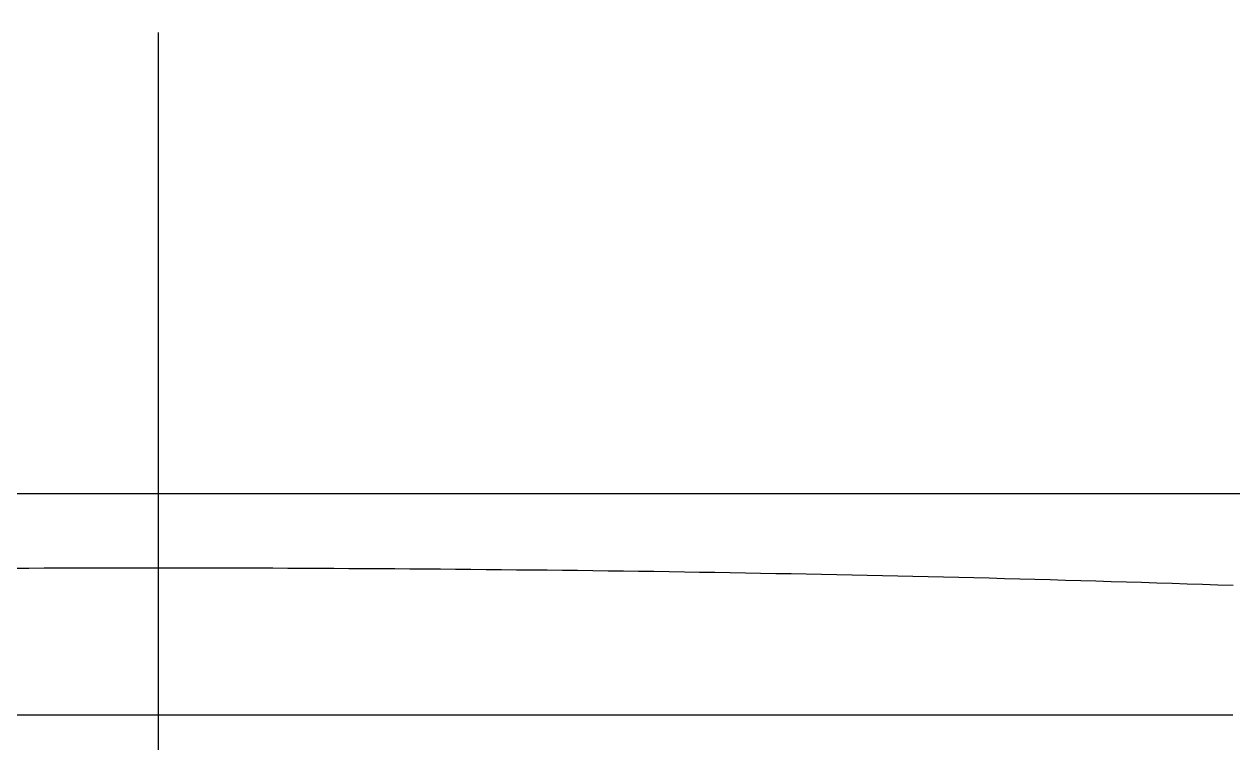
# Model space of a CAD drawing. Extents: x 79 to 369, y 158 to 363.
# Drawn here: x 130.2 to 142.01, y 355.15 to 362.18 of the extents above; entities that cross this region are included whole.
import ezdxf

# ---------------------------------------------------------------- set-up
doc = ezdxf.new("R2010")
doc.units = 0
doc.header["$MEASUREMENT"] = 0
doc.linetypes.add('CENTER', pattern=[17.5, 13, -1.5, 1.5, -1.5])
doc.layers.get('0').update_dxf_attribs({"linetype": 'CONTINUOUS'})
doc.layers.add('CENTER', color=1, linetype='CENTER')

msp = doc.modelspace()

# ---------------------------------------------------------------- linework, layer by layer
at = {"color": 7, "linetype": 'Continuous'}
for p, q in [((153.012, 357.584), (110.012, 357.584)), ((121.012, 355.42), (142.012, 355.42))]:
    msp.add_line(p, q, dxfattribs=at)
at = {"color": 7}
msp.add_polyline3d([(130.097, 356.857, 0), (130.246, 356.857, 0), (130.395, 356.858, 0), (130.544, 356.858, 0), (130.693, 356.859, 0), (130.841, 356.859, 0), (130.99, 356.859, 0), (131.139, 356.859, 0), (131.288, 356.86, 0), (131.437, 356.86, 0), (131.586, 356.86, 0), (131.735, 356.86, 0), (131.884, 356.859, 0), (132.033, 356.859, 0), (132.182, 356.859, 0), (132.331, 356.859, 0), (132.48, 356.858, 0), (132.629, 356.858, 0), (132.778, 356.857, 0), (132.927, 356.857, 0), (133.076, 356.856, 0), (133.225, 356.855, 0), (133.374, 356.854, 0), (133.523, 356.854, 0), (133.672, 356.853, 0), (133.821, 356.852, 0), (133.97, 356.851, 0), (134.119, 356.85, 0), (134.268, 356.848, 0), (134.417, 356.847, 0), (134.566, 356.846, 0), (134.715, 356.844, 0), (134.864, 356.843, 0), (135.013, 356.841, 0), (135.162, 356.84, 0), (135.311, 356.838, 0), (135.46, 356.836, 0), (135.609, 356.835, 0), (135.758, 356.833, 0), (135.907, 356.831, 0), (136.056, 356.829, 0), (136.205, 356.827, 0), (136.354, 356.825, 0), (136.503, 356.823, 0), (136.652, 356.82, 0), (136.801, 356.818, 0), (136.95, 356.816, 0), (137.099, 356.813, 0), (137.248, 356.811, 0), (137.397, 356.808, 0), (137.546, 356.805, 0), (137.695, 356.803, 0), (137.844, 356.8, 0), (137.993, 356.797, 0), (138.142, 356.794, 0), (138.291, 356.791, 0), (138.44, 356.788, 0), (138.589, 356.784, 0), (138.737, 356.781, 0), (138.886, 356.778, 0), (139.035, 356.774, 0), (139.184, 356.771, 0), (139.333, 356.767, 0), (139.482, 356.764, 0), (139.631, 356.76, 0), (139.78, 356.756, 0), (139.929, 356.752, 0), (140.078, 356.748, 0), (140.227, 356.744, 0), (140.376, 356.74, 0), (140.525, 356.736, 0), (140.674, 356.731, 0), (140.823, 356.727, 0), (140.972, 356.723, 0), (141.12, 356.718, 0), (141.269, 356.713, 0), (141.418, 356.709, 0), (141.567, 356.704, 0), (141.716, 356.699, 0), (141.865, 356.694, 0), (142.014, 356.689, 0)], dxfattribs=at)
at = {"layer": 'CENTER', "color": 1, "linetype": 'CENTER'}
msp.add_line((131.512, 279.096), (131.512, 362.176), dxfattribs=at)

doc.saveas('drawing.dxf')
